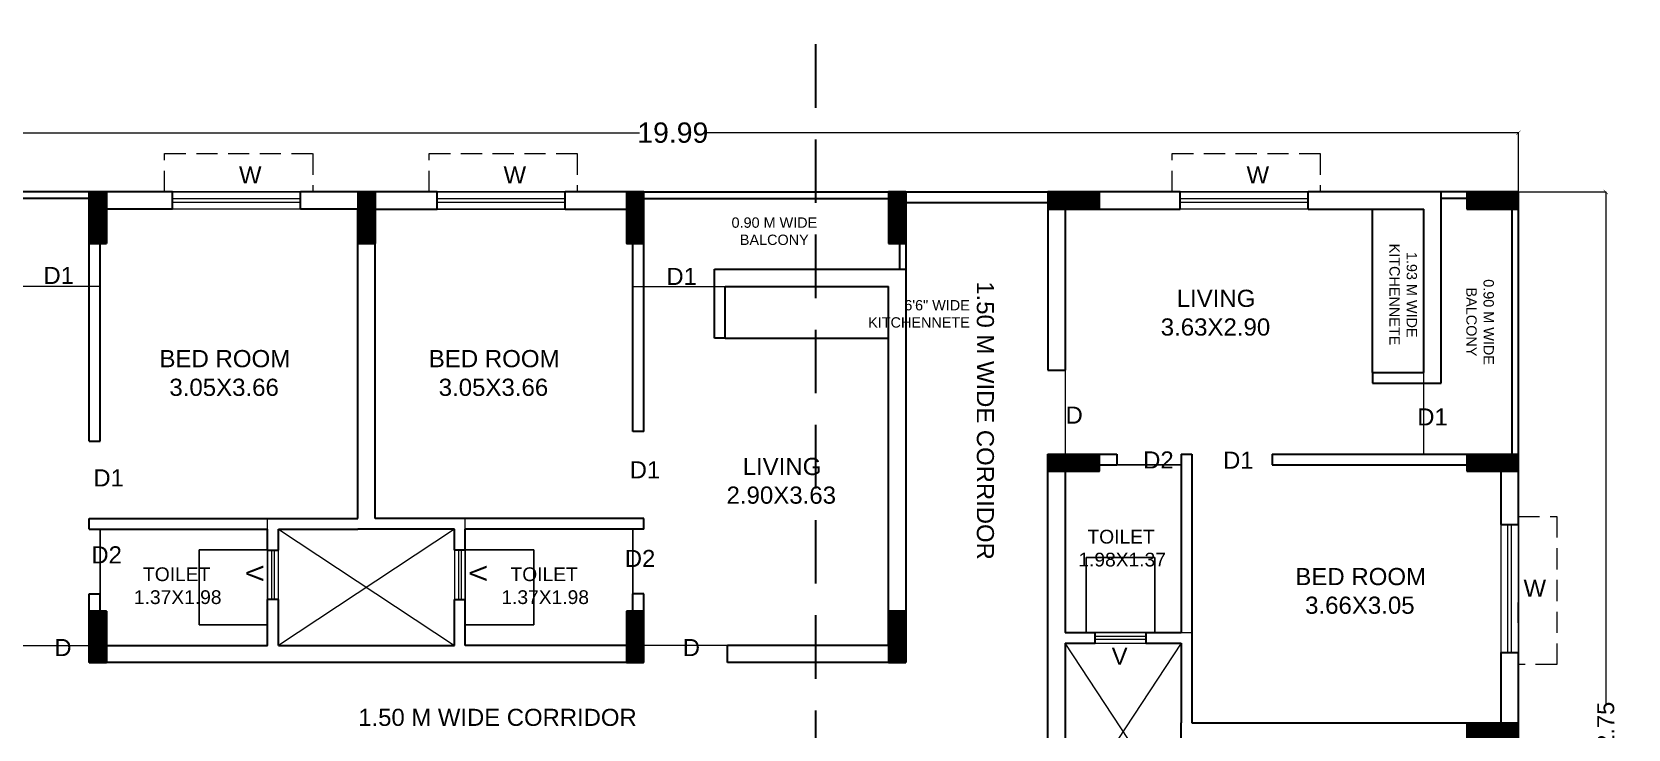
# Model space of a CAD drawing. Header units: metres. Extents: x 0 to 63445, y 32357 to 32804.
# Drawn here: x 63249.7 to 63268.57, y 32684.9 to 32693.14 of the extents above; entities that cross this region are included whole.
import ezdxf

# ---------------------------------------------------------------- set-up
doc = ezdxf.new("R2010")
doc.units = ezdxf.units.M
doc.header["$MEASUREMENT"] = 0
doc.header["$PDMODE"] = 34
doc.header["$PDSIZE"] = -10
doc.linetypes.add('DASHED2', pattern=[0.375, 0.25, -0.125])
doc.layers.get('0').update_dxf_attribs({"lineweight": 25})
for name, color, linetype, plot in [('BLK_2_FLR_3_BATH', 3, 'Continuous', False), ('BLK_2_FLR_3_BLT_UP_AREA', 14, 'Continuous', False), ('BLK_2_FLR_3_WATER_CLOSET', 2, 'Continuous', False)]:
    doc.layers.add(name, color=color, linetype=linetype, plot=plot)
for name, color, linetype, lineweight in [('BLK_2_FLR_3_BLT_UP_AREA_DEDUCT', 41, 'Continuous', 9), ('BLK_2_FLR_3_UNITFA', 7, 'Continuous', 0), ('colum', 1, 'Continuous', 30), ('COLUMN', 1, 'Continuous', 30), ('DIM', 56, 'Continuous', 20), ('hatch', 251, 'Continuous', 20), ('TEXT-2', 65, 'Continuous', 18), ('wall', 7, 'Continuous', 30), ('window', 154, 'Continuous', 9)]:
    doc.layers.add(name, color=color, linetype=linetype, lineweight=lineweight)
doc.layers.add('text', color=65, linetype='Continuous')
doc.styles.add('AutoDCRFont', font='arial.ttf')
doc.styles.get("Standard").update_dxf_attribs({"font": 'arial.ttf', "height": 0.4})
doc.styles.add('TNR', font='times.ttf', dxfattribs={"height": 0.5})
doc.dimstyles.new('ARCHANA', dxfattribs={"dimscale": 0, "dimtxt": 0.5, "dimasz": 0.5, "dimexe": 0, "dimexo": 0, "dimgap": 0, "dimtad": 0, "dimzin": 0, "dimdsep": 46, "dimtxsty": 'TNR', "dimblk": 'ARCHTICK', "dimcen": 0.09, "dimclrd": 36, "dimclre": 36, "dimclrt": 7, "dimadec": 0, "dimazin": 0, "dimtfac": 1, "dimtofl": 0, "dimtmove": 0, "dimatfit": 3, "dimldrblk": 'ARCHTICK', "dimfxl": 1, "dimfrac": 2, "dimtolj": 1, "dimtzin": 0, "dimlwd": -1, "dimlwe": -1, "dimarcsym": 0})

# ---------------------------------------------------------------- blocks, each defined once
blk = doc.blocks.new('A$C7D115503')
at = {"layer": 'COLUMN', "ltscale": 3}
h = blk.add_hatch(dxfattribs=at)
h.set_pattern_fill('ANSI31', color=256, style=0)
h.paths.add_polyline_path([(-14.36, -11.59), (-6.36, -11.59), (-6.36, 12.41), (-14.36, 12.41)])
at = {"layer": 'COLUMN', "ltscale": 0.05}
for p, q in [((-14.36, 12.41), (-6.36, 12.41)), ((-14.36, 12.41), (-14.36, -11.59)), ((-6.36, 12.41), (-6.36, -11.59)), ((-6.36, -11.59), (-14.36, -11.59))]:
    blk.add_line(p, q, dxfattribs=at)
blk = doc.blocks.new('_ArchTick')
at = {"color": 0, "linetype": 'ByBlock', "const_width": 0.15}
blk.add_lwpolyline([(-0.5, -0.5), (0.5, 0.5)], dxfattribs=at)
blk = doc.blocks.new('*D870')
at = {"layer": 'Defpoints', "color": 0, "ltscale": 3, "transparency": 16777216}
for p in [(63267.277, 32691.945), (63247.283, 32691.245), (63267.277, 32691.245)]:
    blk.add_point(p, dxfattribs=at)
at = {"layer": 'DIM', "ltscale": 3, "transparency": 16777216}
for p, q in [((63247.283, 32691.245), (63247.283, 32691.945)), ((63247.283, 32691.945), (63256.886, 32691.945)), ((63267.277, 32691.945), (63257.674, 32691.945)), ((63267.277, 32691.245), (63267.277, 32691.945))]:
    blk.add_line(p, q, dxfattribs=at)
at = {"layer": 'DIM', "ltscale": 3, "transparency": 16777216, "xscale": 0.05, "yscale": 0.05, "zscale": 0.05, "rotation": 180}
blk.add_blockref('_ArchTick', (63247.283, 32691.945), dxfattribs=at)
at = {"layer": 'DIM', "ltscale": 3, "transparency": 16777216, "xscale": 0.05, "yscale": 0.05, "zscale": 0.05}
blk.add_blockref('_ArchTick', (63267.277, 32691.945), dxfattribs=at)
at = {"layer": 'DIM', "color": 7, "ltscale": 3, "transparency": 16777216, "insert": (63257.28, 32691.945), "char_height": 0.4, "attachment_point": 5}
blk.add_mtext('\\A1;{\\H0.6x;19.99}', dxfattribs=at)
blk = doc.blocks.new('*D876')
at = {"layer": 'Defpoints', "color": 0, "ltscale": 3, "transparency": 16777216}
for p in [(0.832, 32691.245), (63267.277, 32691.245), (0, 32678.494)]:
    blk.add_point(p, dxfattribs=at)
at = {"layer": 'DIM', "ltscale": 3, "transparency": 16777216}
for p, q in [((5.832, 32691.245), (0.832, 32691.245)), ((0.832, 32691.245), (0.832, 32685.264)), ((0.832, 32678.494), (0.832, 32684.475)), ((0, 32678.494), (0.832, 32678.494))]:
    blk.add_line(p, q, dxfattribs=at)
at = {"layer": 'DIM', "ltscale": 3, "transparency": 16777216, "xscale": 0.05, "yscale": 0.05, "zscale": 0.05}
for p, rotation in [((0.832, 32691.245), 90), ((0.832, 32678.494), 270)]:
    blk.add_blockref('_ArchTick', p, dxfattribs=dict(at, rotation=rotation))
at = {"layer": 'DIM', "color": 7, "ltscale": 3, "transparency": 16777216, "insert": (0.832, 32684.87), "char_height": 0.4, "attachment_point": 5, "rotation": 90}
blk.add_mtext('\\A1;{\\H0.6x;12.75}', dxfattribs=at)
blk = doc.blocks.new('*D818')
at = {"layer": 'Defpoints', "color": 0, "ltscale": 3, "transparency": 16777216}
for p in [(63267.277, 32691.245), (63267.277, 32678.494), (63268.31, 32678.494)]:
    blk.add_point(p, dxfattribs=at)
at = {"layer": 'DIM', "ltscale": 3, "transparency": 16777216}
for p, q in [((63267.277, 32691.245), (63268.31, 32691.245)), ((63268.31, 32691.245), (63268.31, 32685.199)), ((63268.31, 32678.494), (63268.31, 32684.541)), ((63267.277, 32678.494), (63268.31, 32678.494))]:
    blk.add_line(p, q, dxfattribs=at)
at = {"layer": 'DIM', "ltscale": 3, "transparency": 16777216, "xscale": 0.05, "yscale": 0.05, "zscale": 0.05}
for p, rotation in [((63268.31, 32691.245), 90), ((63268.31, 32678.494), 270)]:
    blk.add_blockref('_ArchTick', p, dxfattribs=dict(at, rotation=rotation))
at = {"layer": 'DIM', "color": 7, "ltscale": 3, "transparency": 16777216, "insert": (63268.31, 32684.87), "char_height": 0.4, "attachment_point": 5, "rotation": 90}
blk.add_mtext('\\A1;{\\H0.5x;12.75}', dxfattribs=at)

msp = doc.modelspace()

# ---------------------------------------------------------------- linework, layer by layer
at = {"layer": 'BLK_2_FLR_3_BATH', "color": 3, "ltscale": 0.5}
for points in [[(63263.2893, 32686.0383), (63261.9176, 32686.0383), (63261.9176, 32688.0196), (63263.2893, 32688.0196)], [(63250.509, 32685.8859), (63252.4903, 32685.8859), (63252.4903, 32687.2576), (63250.509, 32687.2576)], [(63256.8084, 32685.8859), (63254.8271, 32685.8859), (63254.8271, 32687.2576), (63256.8084, 32687.2576)]]:
    msp.add_lwpolyline(points, close=True, dxfattribs=at)
at = {"layer": 'BLK_2_FLR_3_BLT_UP_AREA', "color": 20}
msp.add_lwpolyline([(63247.2831, 32691.2455), (63267.2772, 32691.2455), (63267.2772, 32678.4943), (63250.382, 32678.4943), (63250.382, 32683.9555), (63248.8719, 32683.9555), (63248.8719, 32685.6827), (63247.2831, 32685.6827), (63247.2831, 32691.2455)], close=True, dxfattribs=at)
at = {"layer": 'BLK_2_FLR_3_BLT_UP_AREA_DEDUCT', "color": 20}
for points in [[(63252.6173, 32687.2576), (63254.7001, 32687.2576), (63254.7001, 32685.8859), (63252.6173, 32685.8859)], [(63263.2893, 32683.8285), (63261.9176, 32683.8285), (63261.9176, 32685.9113), (63263.2893, 32685.9113)]]:
    msp.add_lwpolyline(points, close=True, dxfattribs=at)
at = {"layer": 'BLK_2_FLR_3_UNITFA', "color": 1, "ltscale": 0.5}
for points in [[(63247.4863, 32685.8859), (63252.4903, 32685.8859), (63252.4903, 32687.3846), (63253.5571, 32687.3846), (63253.5571, 32691.0423), (63250.509, 32691.0423), (63250.509, 32690.1278), (63247.4863, 32690.1278), (63247.4863, 32685.8859)], [(63259.8311, 32685.8859), (63254.8271, 32685.8859), (63254.8271, 32687.3846), (63253.7603, 32687.3846), (63253.7603, 32691.0423), (63256.8084, 32691.0423), (63256.8084, 32690.1278), (63259.8311, 32690.1278), (63259.8311, 32685.8859)]]:
    msp.add_lwpolyline(points, close=True, dxfattribs=at)
msp.add_lwpolyline([(63263.4163, 32684.9715), (63267.074, 32684.9715), (63267.074, 32687.9434), (63267.074, 32688.1466), (63266.1596, 32688.1466), (63266.1596, 32691.0423), (63261.9176, 32691.0423), (63261.9176, 32686.0383), (63263.4163, 32686.0383), (63263.4163, 32684.9715)], dxfattribs=at)
at = {"layer": 'BLK_2_FLR_3_WATER_CLOSET', "color": 3}
for points in [[(63252.4903, 32687.0142), (63251.6816, 32687.0142), (63251.6816, 32686.1293), (63252.4903, 32686.1293)], [(63254.8271, 32687.0142), (63255.6358, 32687.0142), (63255.6358, 32686.1293), (63254.8271, 32686.1293)], [(63262.977, 32686.9233), (63262.1683, 32686.9233), (63262.1683, 32686.0383), (63262.977, 32686.0383)]]:
    msp.add_lwpolyline(points, close=True, dxfattribs=at)
at = {"layer": 'colum', "linetype": 'DASHED2', "ltscale": 3}
msp.add_lwpolyline([(63258.9717, 32674.2414), (63258.9717, 32693.1367)], dxfattribs=at)
at = {"layer": 'hatch', "ltscale": 0.05}
for p, q in [((63254.7001, 32687.2576), (63252.6173, 32685.8859)), ((63252.6173, 32687.2576), (63254.7001, 32685.8859)), ((63263.2893, 32683.8285), (63261.9176, 32685.9113)), ((63263.2893, 32685.9113), (63261.9176, 32683.8285))]:
    msp.add_line(p, q, dxfattribs=at)
at = {"layer": 'wall'}
for p, q in [((63250.382, 32691.2455), (63247.2831, 32691.2455)), ((63250.382, 32691.1693), (63247.3593, 32691.1693)), ((63250.382, 32688.2979), (63250.382, 32691.2455)), ((63251.3655, 32691.2455), (63250.382, 32691.2455)), ((63254.493, 32691.2455), (63252.8801, 32691.2455)), ((63256.9354, 32691.2455), (63256.0076, 32691.2455)), ((63256.9354, 32688.413), (63256.9354, 32691.2455)), ((63256.9354, 32691.2455), (63260.0343, 32691.2455)), ((63256.9354, 32691.1693), (63259.9581, 32691.1693)), ((63259.9581, 32691.1693), (63259.9581, 32690.3311)), ((63260.0343, 32691.2455), (63260.0343, 32690.3311)), ((63261.7144, 32691.2455), (63261.7144, 32689.1372)), ((63263.2767, 32691.2455), (63261.7144, 32691.2455)), ((63266.3628, 32691.2455), (63264.7913, 32691.2455)), ((63266.3628, 32688.9848), (63266.3628, 32691.2455)), ((63267.2772, 32691.2455), (63266.3628, 32691.2455)), ((63267.201, 32691.1693), (63266.3628, 32691.1693)), ((63267.201, 32688.1466), (63267.201, 32691.1693)), ((63267.2772, 32688.1466), (63267.2772, 32691.2455)), ((63251.3655, 32691.0423), (63250.509, 32691.0423)), ((63250.509, 32688.2979), (63250.509, 32691.0423)), ((63253.5571, 32691.0423), (63252.8801, 32691.0423)), ((63253.5571, 32687.3846), (63253.5571, 32691.0423)), ((63253.5571, 32687.3846), (63253.5571, 32691.0423)), ((63253.7603, 32691.0423), (63254.493, 32691.0423)), ((63253.7603, 32687.3846), (63253.7603, 32691.0423)), ((63253.7603, 32687.3846), (63253.7603, 32691.0423)), ((63256.0076, 32691.0423), (63256.8084, 32691.0423)), ((63256.8084, 32688.413), (63256.8084, 32691.0423)), ((63261.9176, 32691.0423), (63263.2767, 32691.0423)), ((63261.9176, 32691.0423), (63261.9176, 32689.1372)), ((63264.7913, 32691.0423), (63266.1596, 32691.0423)), ((63265.5499, 32689.1118), (63265.5499, 32691.0423)), ((63266.1596, 32689.1118), (63266.1596, 32691.0423)), ((63257.7736, 32689.5182), (63257.7736, 32690.3311)), ((63257.7736, 32690.3311), (63260.0343, 32690.3311)), ((63260.0343, 32690.3311), (63260.0343, 32685.6827)), ((63257.9006, 32689.5182), (63257.9006, 32690.1278)), ((63257.9006, 32690.1278), (63259.8311, 32690.1278)), ((63259.8311, 32685.8859), (63259.8311, 32690.1278)), ((63257.9006, 32689.5182), (63257.7736, 32689.5182)), ((63257.9006, 32689.5182), (63259.8311, 32689.5182)), ((63261.7144, 32689.1372), (63261.9176, 32689.1372)), ((63265.5499, 32689.1118), (63266.1596, 32689.1118)), ((63265.5499, 32689.1118), (63265.5499, 32688.9848)), ((63265.5499, 32688.9848), (63266.3628, 32688.9848)), ((63250.382, 32688.2979), (63250.509, 32688.2979)), ((63256.9354, 32688.413), (63256.8084, 32688.413)), ((63261.7144, 32688.1466), (63262.5272, 32688.1466)), ((63261.7144, 32681.5932), (63261.7144, 32688.1466)), ((63262.5272, 32688.1466), (63262.5272, 32688.0196)), ((63263.2893, 32688.1466), (63263.4163, 32688.1466)), ((63263.2893, 32688.1466), (63263.2893, 32686.0383)), ((63263.4163, 32688.1466), (63263.4163, 32684.9715)), ((63264.3659, 32688.1466), (63267.2772, 32688.1466)), ((63264.3659, 32688.1466), (63264.3659, 32688.0196)), ((63267.2772, 32687.3162), (63267.2772, 32688.1466)), ((63261.9176, 32688.0196), (63262.5272, 32688.0196)), ((63261.9176, 32688.0196), (63261.9176, 32686.0383)), ((63264.3659, 32688.0196), (63267.074, 32688.0196)), ((63267.074, 32687.3162), (63267.074, 32688.0196)), ((63250.382, 32687.2576), (63250.382, 32687.3846)), ((63250.382, 32687.3846), (63253.5571, 32687.3846)), ((63256.9354, 32687.3846), (63253.7603, 32687.3846)), ((63256.9354, 32687.2576), (63256.9354, 32687.3846)), ((63250.382, 32687.2576), (63252.4903, 32687.2576)), ((63252.4903, 32687.0112), (63252.4903, 32687.2576)), ((63252.6173, 32687.0112), (63252.6173, 32687.2576)), ((63252.6173, 32687.2576), (63253.5571, 32687.2576)), ((63254.7001, 32687.2576), (63253.5571, 32687.2576)), ((63254.7001, 32687.0112), (63254.7001, 32687.2576)), ((63254.8271, 32687.0112), (63254.8271, 32687.2576)), ((63256.9354, 32687.2576), (63254.8271, 32687.2576)), ((63250.382, 32685.6827), (63250.382, 32686.4955)), ((63250.382, 32686.4955), (63250.509, 32686.4955)), ((63250.509, 32685.8859), (63250.509, 32686.4955)), ((63252.4903, 32685.8859), (63252.4903, 32686.4275)), ((63252.6173, 32685.8859), (63252.6173, 32686.4275)), ((63254.7001, 32685.8859), (63254.7001, 32686.4275)), ((63254.8271, 32685.8859), (63254.8271, 32686.4275)), ((63256.8084, 32685.8859), (63256.8084, 32686.4955)), ((63256.9354, 32686.4955), (63256.8084, 32686.4955)), ((63256.9354, 32685.6827), (63256.9354, 32686.4955)), ((63267.2772, 32686.1536), (63267.2772, 32686.3932)), ((63261.9176, 32686.0383), (63262.2724, 32686.0383)), ((63262.8723, 32686.0383), (63263.2893, 32686.0383)), ((63250.509, 32685.8859), (63252.4903, 32685.8859)), ((63252.6173, 32685.8859), (63254.7001, 32685.8859)), ((63256.8084, 32685.8859), (63254.8271, 32685.8859)), ((63257.926, 32685.6827), (63257.926, 32685.8859)), ((63259.8311, 32685.8859), (63257.926, 32685.8859)), ((63261.9176, 32685.9113), (63262.2724, 32685.9113)), ((63261.9176, 32685.9113), (63261.9176, 32683.8285)), ((63262.8723, 32685.9113), (63263.2893, 32685.9113)), ((63263.2893, 32685.9113), (63263.2893, 32684.9715)), ((63256.9354, 32685.6827), (63250.382, 32685.6827)), ((63260.0343, 32685.6827), (63257.926, 32685.6827)), ((63267.074, 32684.9715), (63267.074, 32685.8016)), ((63267.2772, 32684.1462), (63267.2772, 32685.8016)), ((63263.2893, 32683.8285), (63263.2893, 32684.9715)), ((63263.4163, 32684.9715), (63267.074, 32684.9715)), ((63263.4163, 32684.9715), (63267.074, 32684.9715))]:
    msp.add_line(p, q, dxfattribs=at)
at = {"layer": 'wall', "ltscale": 3}
for p, q in [((63251.3655, 32691.0423), (63251.3655, 32691.2455)), ((63252.8801, 32691.0423), (63252.8801, 32691.2455)), ((63254.493, 32691.0423), (63254.493, 32691.2455)), ((63256.0076, 32691.0423), (63256.0076, 32691.2455)), ((63263.2767, 32691.0423), (63263.2767, 32691.2455)), ((63264.7913, 32691.0423), (63264.7913, 32691.2455)), ((63267.074, 32687.3162), (63267.2772, 32687.3162)), ((63252.6173, 32686.4275), (63252.4903, 32686.4275)), ((63254.7001, 32686.4275), (63254.8271, 32686.4275)), ((63262.8723, 32686.0383), (63262.8723, 32685.9113)), ((63267.074, 32685.8016), (63267.2772, 32685.8016))]:
    msp.add_line(p, q, dxfattribs=at)
at = {"layer": 'wall', "ltscale": 0.5}
for p, q in [((63260.0343, 32691.2455), (63261.7144, 32691.2455)), ((63260.0343, 32691.1205), (63261.7144, 32691.1205)), ((63252.4903, 32687.0112), (63252.6173, 32687.0112)), ((63254.8271, 32687.0112), (63254.7001, 32687.0112)), ((63262.2724, 32685.9113), (63262.2724, 32686.0383))]:
    msp.add_line(p, q, dxfattribs=at)
at = {"layer": 'window'}
for p, q in [((63252.8801, 32691.2442), (63251.3655, 32691.2442)), ((63252.8801, 32691.1648), (63251.3655, 32691.1648)), ((63252.8801, 32691.1217), (63251.3655, 32691.1217)), ((63256.0076, 32691.2442), (63254.493, 32691.2442)), ((63256.0076, 32691.1648), (63254.493, 32691.1648)), ((63256.0076, 32691.1217), (63254.493, 32691.1217)), ((63264.7913, 32691.2442), (63263.2767, 32691.2442)), ((63264.7913, 32691.1648), (63263.2767, 32691.1648)), ((63264.7913, 32691.1217), (63263.2767, 32691.1217)), ((63252.8801, 32691.0423), (63251.3655, 32691.0423)), ((63256.0076, 32691.0423), (63254.493, 32691.0423)), ((63264.7913, 32691.0423), (63263.2767, 32691.0423)), ((63267.074, 32685.8016), (63267.074, 32687.3162)), ((63267.1534, 32685.8016), (63267.1534, 32687.3162)), ((63267.1965, 32685.8016), (63267.1965, 32687.3162)), ((63267.2759, 32685.8016), (63267.2759, 32687.3162)), ((63252.6173, 32687.0106), (63252.6173, 32687.0112)), ((63254.7001, 32687.0106), (63254.7001, 32687.0112)), ((63262.2729, 32686.0383), (63262.2724, 32686.0383))]:
    msp.add_line(p, q, dxfattribs=at)
at = {"layer": 'window', "ltscale": 0.5}
for p, q in [((63252.4903, 32687.0106), (63252.4903, 32686.4269)), ((63252.537, 32687.0106), (63252.537, 32686.4269)), ((63252.5706, 32686.4269), (63252.5706, 32687.01)), ((63252.6173, 32686.4269), (63252.6173, 32687.01)), ((63254.7001, 32687.0106), (63254.7001, 32686.4269)), ((63254.7469, 32687.0106), (63254.7469, 32686.4269)), ((63254.7804, 32686.4269), (63254.7804, 32687.01)), ((63254.8271, 32686.4269), (63254.8271, 32687.01)), ((63254.7001, 32686.4269), (63254.7001, 32686.4275)), ((63254.7469, 32686.4269), (63254.7469, 32686.4275)), ((63254.7804, 32686.4275), (63254.7804, 32686.4269)), ((63254.8271, 32686.4275), (63254.8271, 32686.4269)), ((63262.8723, 32686.0383), (63262.2729, 32686.0383)), ((63262.8729, 32686.0383), (63262.8723, 32686.0383)), ((63262.8723, 32686.0383), (63262.8729, 32686.0383)), ((63262.8723, 32685.9916), (63262.2729, 32685.9916)), ((63262.2729, 32685.958), (63262.8723, 32685.958)), ((63262.2729, 32685.9113), (63262.8723, 32685.9113)), ((63262.8723, 32685.9113), (63262.8729, 32685.9113)), ((63262.8729, 32685.9113), (63262.8723, 32685.9113))]:
    msp.add_line(p, q, dxfattribs=at)
at = {"layer": 'window', "color": 8, "linetype": 'DASHED2'}
for points in [[(63251.2723, 32691.2442), (63251.2723, 32691.6986), (63253.0235, 32691.6986), (63253.0235, 32691.2442)], [(63254.3999, 32691.2442), (63254.3999, 32691.6986), (63256.1511, 32691.6986), (63256.1511, 32691.2442)], [(63263.1836, 32691.2442), (63263.1836, 32691.6986), (63264.9348, 32691.6986), (63264.9348, 32691.2442)], [(63267.2759, 32687.4093), (63267.7303, 32687.4093), (63267.7303, 32685.6581), (63267.2759, 32685.6581)]]:
    msp.add_lwpolyline(points, dxfattribs=at)

# ---------------------------------------------------------------- block references
at = {"layer": 'COLUMN', "ltscale": 0.05, "xscale": -0.025400733691282, "yscale": 0.025400733691282, "zscale": 0.025400733691282}
for p in [(63250.2204, 32690.9301), (63253.3955, 32690.9301), (63256.5706, 32690.9301), (63259.6695, 32690.9301), (63250.2204, 32685.977), (63256.5706, 32685.977), (63259.6695, 32685.977)]:
    msp.add_blockref('A$C7D115503', p, dxfattribs=at)
at = {"layer": 'COLUMN', "ltscale": 0.05, "xscale": -0.025400733691282, "yscale": 0.025400733691282, "zscale": 0.025400733691282, "rotation": 90}
for p in [(63262.0298, 32690.8807), (63266.9829, 32690.8807), (63262.0298, 32687.7818), (63266.9829, 32687.7818), (63266.9829, 32684.6067)]:
    msp.add_blockref('A$C7D115503', p, dxfattribs=at)

# ---------------------------------------------------------------- texts
at = {"layer": 'text'}
msp.add_text('1.50 M WIDE CORRIDOR', height=0.201945, rotation=270, dxfattribs=at).set_placement((63260.8744, 32690.1886))
msp.add_text('1.50 M WIDE CORRIDOR', height=0.201945, dxfattribs=at).set_placement((63253.5617, 32684.9344))
for s, insert, char_height, width, attachment_point in [('\\pi1.39928;0.90 M WIDE\\P\\pi1.49742;BALCONY', (63256.575, 32690.9441), 0.121924, 3.795079, 1), ('D1', (63250.2005, 32690.1572), 0.20194, 0.534981, 9), ('D1', (63257.5645, 32690.1462), 0.20194, 0.534981, 9), ('6\'6" WIDE\\PKITCHENNETE', (63260.7911, 32689.9675), 0.121924, 3.795079, 3), ('\\pi2.06872;LIVING\\P\\pi1.88042;3.63X2.90', (63261.1677, 32689.5447), 0.203206, 5.029694, 7), ('\\pi1.76315;BED ROOM\\P\\pi1.88014;3.05X3.66', (63249.4483, 32688.8321), 0.203206, 5.029694, 7), ('\\pi1.76315;BED ROOM\\P\\pi1.88014;3.05X3.66', (63252.6323, 32688.8321), 0.203206, 5.029694, 7), ('D', (63262.1267, 32688.5067), 0.2019, 0.534981, 9), ('D1', (63266.4411, 32688.4853), 0.20194, 0.534981, 9), ('\\pi2.06872;LIVING\\P\\pi1.87827;2.90X3.63', (63256.0367, 32687.5575), 0.203206, 5.029694, 7), ('D2', (63263.2012, 32687.9767), 0.20194, 0.534981, 9), ('D1', (63264.1459, 32687.974), 0.20194, 0.534981, 9), ('D1', (63250.79, 32687.7649), 0.20194, 0.534981, 9), ('D1', (63257.1305, 32687.86), 0.20194, 0.534981, 9), ('\\pi1.61933;TOILET\\P\\pi1.51165;1.98X1.37', (63260.5626, 32686.8163), 0.162565, 4.023756, 7), ('D2', (63250.7669, 32686.8553), 0.20194, 0.534981, 9), ('D2', (63257.073, 32686.8123), 0.20194, 0.534981, 9), ('\\pi1.61933;TOILET\\P\\pi1.51149;1.37X1.98', (63249.3979, 32686.3724), 0.162565, 4.023756, 7), ('\\pi1.61933;TOILET\\P\\pi1.51149;1.37X1.98', (63253.7419, 32686.3724), 0.162565, 4.023756, 7), ('\\pi1.76315;BED ROOM\\P\\pi1.87931;3.66X3.05', (63262.8758, 32686.2563), 0.203206, 5.029694, 7), ('D', (63250.1721, 32685.7595), 0.2019, 0.534981, 9), ('D', (63257.6014, 32685.7595), 0.2019, 0.534981, 9)]:
    msp.add_mtext(s, dxfattribs=dict(at, insert=insert, char_height=char_height, width=width, attachment_point=attachment_point))
at = {"layer": 'text', "char_height": 0.121924, "width": 3.795079, "attachment_point": 1, "rotation": 270}
for s, insert in [('\\pi1.40502;1.93 M WIDE\\P\\pi1.30742;KITCHENNETE', (63266.0774, 32691.9417)), ('\\pi1.39928;0.90 M WIDE\\P\\pi1.49742;BALCONY', (63266.9862, 32691.613))]:
    msp.add_mtext(s, dxfattribs=dict(at, insert=insert))
at = {"layer": 'TEXT-2', "char_height": 0.2019, "width": 0.182701, "style": 'AutoDCRFont'}
for s, insert, attachment_point in [('W', (63252.4177, 32691.5472), 3), ('W', (63255.5453, 32691.5472), 3), ('W', (63264.329, 32691.5472), 3), ('W', (63267.3375, 32686.4605), 7), ('V', (63262.4683, 32685.8592), 1)]:
    msp.add_mtext(s, dxfattribs=dict(at, insert=insert, attachment_point=attachment_point))
at = {"layer": 'TEXT-2', "char_height": 0.2019, "width": 0.182701, "rotation": 270, "style": 'AutoDCRFont'}
for insert, attachment_point in [((63252.4381, 32686.8316), 1), ((63254.8793, 32686.8316), 7)]:
    msp.add_mtext('V', dxfattribs=dict(at, insert=insert, attachment_point=attachment_point))

# ---------------------------------------------------------------- dimensions: what is measured, and where the dimension line sits
at = {"layer": 'DIM', "ltscale": 3}
dim = msp.add_linear_dim(base=(63267.2772, 32691.9455), p1=(63247.2831, 32691.2455), p2=(63267.2772, 32691.2455), text='{\\H0.6x;<>}', dimstyle='ARCHANA', override={"dimscale": 1, "dimtxt": 0.278, "dimasz": 0.05, "dimtxsty": 'Standard', "dimclrd": 256, "dimclre": 256, "dimfxl": 5, "dimfxlon": 1, "dimarcsym": 1}, dxfattribs=at)
dim.commit()
dim.dimension.update_dxf_attribs({"geometry": '*D870', "text_midpoint": (63257.2802, 32691.9455)})
for base, p1, p2, text, picture, middle in [((0.8318, 32691.2455), (0, 32678.4943), (63267.2772, 32691.2455), '{\\H0.6x;<>}', '*D876', (0.8318, 32684.8699)), ((63268.3105, 32678.4943), (63267.2772, 32691.2455), (63267.2772, 32678.4943), '{\\H0.5x;<>}', '*D818', (63268.3105, 32684.8699))]:
    dim = msp.add_linear_dim(base=base, p1=p1, p2=p2, angle=90, text=text, dimstyle='ARCHANA', override={"dimscale": 1, "dimtxt": 0.278, "dimasz": 0.05, "dimtxsty": 'Standard', "dimclrd": 256, "dimclre": 256, "dimfxl": 5, "dimfxlon": 1, "dimarcsym": 1}, dxfattribs=at)
    dim.commit()
    dim.dimension.update_dxf_attribs({"geometry": picture, "text_midpoint": middle})

doc.saveas('drawing.dxf')
